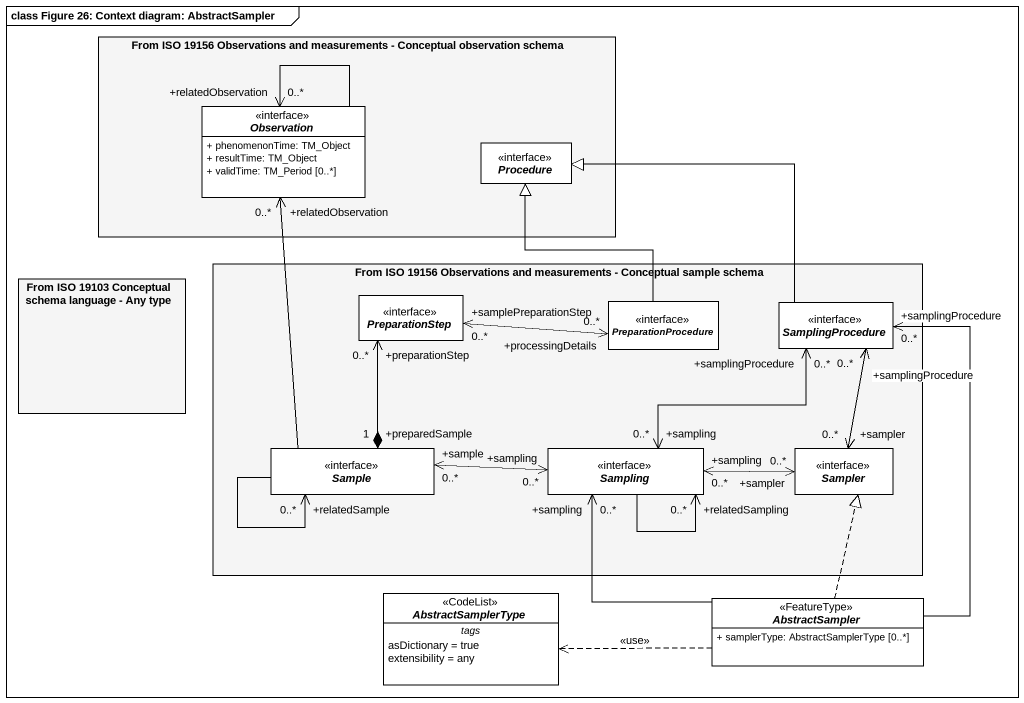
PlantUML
@startuml
mainframe class Figure 26: Context diagram: AbstractSampler
allowmixing
hide circle
hide empty members
skinparam classAttributeIconSize 0
rectangle "From ISO 19156 Observations and measurements - Conceptual observation schema" as From_ISO_19156_Observations #F5F5F5 {
  interface Observation {
    + phenomenonTime: TM_Object
    + resultTime: TM_Object
    + validTime: TM_Period [0..*]
  }
  interface Procedure
}
rectangle "From ISO 19156 Observations and measurements - Conceptual sample schema" as From_ISO_19156_Observations_2 #F5F5F5 {
  interface PreparationStep
  interface PreparationProcedure
  interface SamplingProcedure
  interface Sample
  interface Sampling
  interface Sampler
}
rectangle "From ISO 19103 Conceptual schema language - Any type" as From_ISO_19103_Conceptual #F5F5F5
abstract class AbstractSamplerType <<CodeList>> {
  -- tags --
  asDictionary = true
  extensibility = any
}
abstract class AbstractSampler <<FeatureType>> {
  + samplerType: AbstractSamplerType [0..*]
}
Observation --> "+relatedObservation\n0..*" Observation
PreparationStep "+samplePreparationStep\n0..*" <-right-> "+processingDetails\n0..*" PreparationProcedure
PreparationProcedure -up-|> Procedure
SamplingProcedure -left-|> Procedure
Sample -up-> "+relatedObservation\n0..*" Observation
Sample "+preparedSample\n1" *-up-> "+preparationStep\n0..*" PreparationStep
Sample --> "+relatedSample\n0..*" Sample
Sample "+sample\n0..*" <-right-> "+sampling\n0..*" Sampling
Sampling "+sampling\n0..*" <-up-> "+samplingProcedure\n0..*" SamplingProcedure
Sampling --> "+relatedSampling\n0..*" Sampling
Sampling "+sampling\n0..*" <-right-> "+sampler\n0..*" Sampler
Sampler "+sampler\n0..*" <-up-> "+samplingProcedure\n0..*" SamplingProcedure
AbstractSampler -up-> "+samplingProcedure\n0..*" SamplingProcedure
AbstractSampler -up-> "+sampling\n0..*" Sampling
AbstractSampler .up.|> Sampler
AbstractSampler .left.> AbstractSamplerType : <<use>>
@enduml
